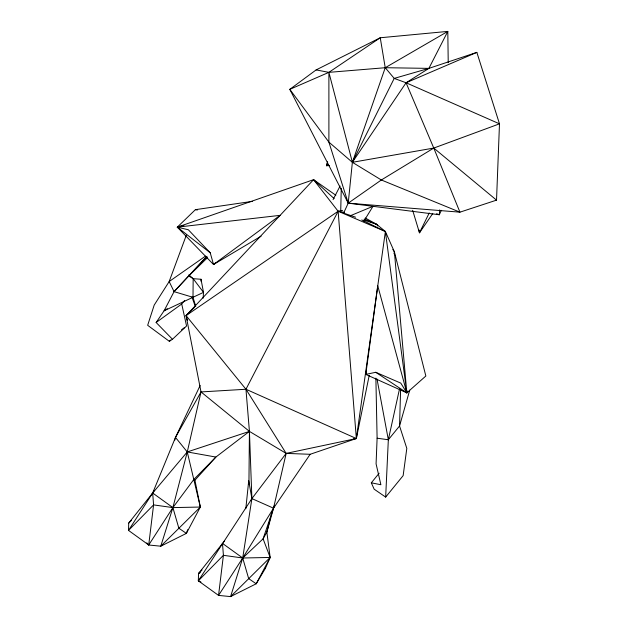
<?xml version="1.0" encoding="UTF-8"?>
<svg xmlns="http://www.w3.org/2000/svg" width="628" height="628" viewBox="0 0 628 628"><rect width="100%" height="100%" fill="white"/><g stroke="black" fill="none" stroke-linecap="round" stroke-linejoin="round"><path stroke-width="0.94" d="M195.755 306.346L193 297.327L193.165 278.675L188.824 274.868M342.574 210.372L338.131 211.259L245.956 389.25L249.426 431.389L248.924 484.635M200.968 281.171L201.007 279.256L193.165 278.675L188.753 275.951L174.066 291.635L164.073 310.805L156.137 322.494L172.48 339.269L186.563 326.003L181.72 304.007L184.687 300.459M340.737 210.278L341.271 188.274M400.593 389.941L399.557 425.972L406.811 448.392L403.145 475.639L385.663 497.093L374.155 489.181L371.321 482.814L379.139 473.222M335.847 195.261L313.576 179.671L186.069 315.609L201.015 391.935L187.27 451.948L152.675 493.011L128.732 523.069L128.512 530.401L148.726 545.002L160.768 546.195L186.375 533.384L200.34 507.047L194.923 480.192L193.801 479.494L172.888 507.605L148.726 545.002L146.795 542.875M270.605 517.119L266.853 532.12L270.158 557.452L265.385 568.356L256.2 583.789L230.586 596.6L218.552 595.399L198.33 580.806L198.55 573.474L224.369 541.163M448.227 62.698L447.803 31.4L380.246 37.759L316.127 69.912L289.798 89.349L348.218 203.158L459.939 212.17L496.528 200.136L499.488 123.834L476.848 52.367L428.885 68.381L394.211 78.406L352.371 162.307L348.218 203.158L343.752 212.814M375.882 378.111L377.106 438.211L376.078 463.841L380.882 484.73L371.321 482.814M385.663 497.093L388.332 439.749L399.541 388.787M203.134 298.206L203.511 292.365L201.007 279.256M439.71 209.878L439.31 214.752L348.218 203.158L347.253 200.379M245.807 508.743L248.719 480.75L251.891 498.593L242.714 558.002L230.586 596.6L270.158 557.452L263.093 538.832L274.428 505.43M265.385 568.356L265.589 566.464M148.726 545.002L153.585 504.904L152.675 493.011L175.479 437.418L200.136 385.514M174.749 440.259L175.479 437.418L201.015 391.935L249.426 431.389L286.156 453.392L310.154 454.295L356.351 438.532L385.38 231.504L376.706 224.361L365.276 218.01M200.944 582.085L198.33 580.806L251.891 498.593L286.156 453.392L356.351 438.532L369.225 375.356M394.007 253.783L394.4 251.867L385.38 231.504L361.783 219.949M310.154 454.295L273.525 508.193L242.714 558.002L248.672 578.616L256.2 583.789L270.158 557.452L242.714 558.002L222.493 543.408L223.411 555.309L218.552 595.399L242.714 558.002L263.093 538.832L266.853 532.12L273.525 508.193L286.156 453.392L245.956 389.25L186.069 315.609L194.484 307.414M271.076 515.243L271.783 512.432M366.485 371.58L365.771 374.406L406.834 392.853L425.847 376.015L394.4 251.867L392.838 249.442M251.2 500.383L251.891 498.593L249.426 431.389L187.27 451.948L172.888 507.605L160.768 546.195L200.34 507.047L187.27 451.948L175.479 437.418M409.723 390.129L399.557 425.972L388.332 439.749L377.106 438.211M187.686 529.687L186.375 533.384L178.854 528.219L172.888 507.605L152.675 493.011L154.182 490.594M420.116 230.963L419.465 232.8L412.659 210.317M186.32 235.21L169.168 281.54L154.198 305.098L147.666 325.296L169.309 341.31L172.48 339.269M407.509 391.048L406.834 392.853L375.764 372.294L365.771 374.406L377.758 285.842L406.834 392.853L400.79 383.119L375.764 372.294M441.327 210.333L439.31 214.752L436.586 213.708M151.419 495.594L152.675 493.011L128.512 530.401L153.585 504.904L172.888 507.605L200.34 507.047M221.66 545.135L222.493 543.408M429.254 212.947L419.465 232.8L419.025 229.981M476.848 52.367L406.073 82.763L499.488 123.834L433.775 148.067L352.371 162.307L328.899 142.124L289.798 89.349L328.891 72.353L380.246 37.759L385.239 67.714L394.211 78.406L406.073 82.763L433.775 148.067L459.939 212.17L381.345 179.985L352.371 162.307L406.073 82.763L428.885 68.381L447.803 31.4L385.239 67.714L328.891 72.353L316.127 69.912M333.083 199.626L340.078 186.037M363.793 221.299L373.001 206.314L350.44 215.702M432.739 213.567L419.465 232.8L419.441 230.861M327.62 164.112L326.497 165.69L329.402 165.588M194.923 480.192L215.891 457.058L249.426 431.389M205.489 256.122L169.168 281.54L174.066 291.635L206.942 256.334L188.753 275.951L207.428 257.723M193.801 479.494L215.891 457.058L187.27 451.948M198.33 580.806L223.411 555.309L242.714 558.002M128.732 523.069L131.511 520.306M202.028 570.02L198.55 573.474L200.261 572.618M252.417 201.36L195.402 209.666L177.3 227.163L213.528 264.506L261.091 236.207M169.309 341.31L170.667 340.031M179.082 226.402L177.3 227.163L188.337 229.762L210.231 252.801L213.528 264.506L215.765 262.669M181.516 329.81L184.404 327.635M213.528 264.506L280.104 215.349L177.3 227.163L210.231 252.801M156.137 322.494L181.72 304.007M167.291 308.686L164.073 310.805L203.511 292.365L193.165 278.675M328.303 164.968L326.497 165.69L327.628 162.008L326.497 165.69L328.428 165.47M334.104 198.581L313.576 179.671L177.3 227.163L183.91 225.468M353.509 438.846L356.351 438.532L338.131 211.259L313.576 179.671M201.015 391.935L245.956 389.25L356.351 438.532M428.885 68.381L385.239 67.714L352.371 162.307L328.891 72.353L328.899 142.124L348.218 203.158L381.345 179.985L433.775 148.067L496.528 200.136M344.497 212.421L338.131 211.259L186.069 315.609L187.419 320.311M195.402 209.666L197.325 210.05M174.066 291.635L193 297.327M355.581 217.186L338.131 211.259L385.38 231.504L406.834 392.853L394.4 251.867M363.848 219.996L376.706 224.361L377.742 225.978M364.24 219.046L376.706 224.361M251.891 498.593L273.525 508.193M191.94 297.036L195.222 306.197M377.02 379.037L388.332 439.749"/></g></svg>
